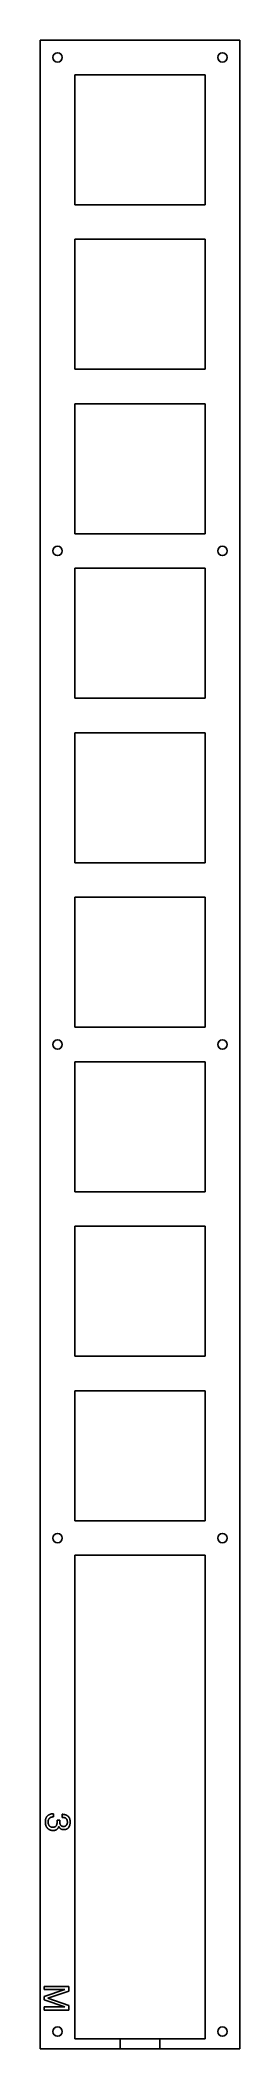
# Model space of a CAD drawing. Extents: x -4 to 37, y -4 to 403.
import ezdxf

# ---------------------------------------------------------------- set-up
doc = ezdxf.new("R2010")
doc.units = 0
for name, color, linetype in [('BORDER', 7, 'CONTINUOUS'), ('GRID_LED', 6, 'CONTINUOUS'), ('GRID_PCB_EX', 6, 'CONTINUOUS'), ('SCREWS-BORDER', 3, 'CONTINUOUS'), ('TEXT_LAYER$TXT_03', 4, 'CONTINUOUS'), ('TEXT_LAYER$TXT_MKR1000', 4, 'CONTINUOUS'), ('USB_OPENING', 3, 'CONTINUOUS')]:
    doc.layers.add(name, color=color, linetype=linetype)

msp = doc.modelspace()

# ---------------------------------------------------------------- linework, layer by layer
at = {"layer": 'BORDER'}
for p, q in [((36.83, 403.46), (-3.5, 403.46)), ((-3.5, 403.46), (-3.5, -3.5)), ((36.83, -3.5), (36.83, 403.46)), ((-3.5, -3.5), (36.83, -3.5))]:
    msp.add_line(p, q, dxfattribs=at)
at = {"layer": 'GRID_LED'}
for p, q in [((29.83, 396.46), (3.5, 396.46)), ((3.5, 396.46), (3.5, 370.13)), ((29.83, 370.13), (29.83, 396.46)), ((3.5, 370.13), (29.83, 370.13)), ((29.83, 363.13), (3.5, 363.13)), ((3.5, 363.13), (3.5, 336.8)), ((29.83, 336.8), (29.83, 363.13)), ((3.5, 336.8), (29.83, 336.8)), ((29.83, 329.8), (3.5, 329.8)), ((3.5, 329.8), (3.5, 303.47)), ((29.83, 303.47), (29.83, 329.8)), ((3.5, 303.47), (29.83, 303.47)), ((29.83, 296.47), (3.5, 296.47)), ((3.5, 296.47), (3.5, 270.14)), ((29.83, 270.14), (29.83, 296.47)), ((3.5, 270.14), (29.83, 270.14)), ((29.83, 263.14), (3.5, 263.14)), ((3.5, 263.14), (3.5, 236.81)), ((29.83, 236.81), (29.83, 263.14)), ((3.5, 236.81), (29.83, 236.81)), ((29.83, 229.81), (3.5, 229.81)), ((3.5, 229.81), (3.5, 203.48)), ((29.83, 203.48), (29.83, 229.81)), ((3.5, 203.48), (29.83, 203.48)), ((29.83, 196.48), (3.5, 196.48)), ((3.5, 196.48), (3.5, 170.15)), ((29.83, 170.15), (29.83, 196.48)), ((3.5, 170.15), (29.83, 170.15)), ((29.83, 163.15), (3.5, 163.15)), ((3.5, 163.15), (3.5, 136.82)), ((29.83, 136.82), (29.83, 163.15)), ((3.5, 136.82), (29.83, 136.82)), ((29.83, 129.82), (3.5, 129.82)), ((3.5, 129.82), (3.5, 103.49)), ((29.83, 103.49), (29.83, 129.82)), ((3.5, 103.49), (29.83, 103.49))]:
    msp.add_line(p, q, dxfattribs=at)
at = {"layer": 'GRID_PCB_EX'}
for p, q in [((29.83, 96.49), (3.5, 96.49)), ((3.5, 96.49), (3.5, -1.5)), ((29.83, -1.5), (29.83, 96.49)), ((3.5, -1.5), (29.83, -1.5))]:
    msp.add_line(p, q, dxfattribs=at)
at = {"layer": 'SCREWS-BORDER'}
for centre in [(0, 399.96), (33.33, 399.96), (0, 299.97), (33.33, 299.97), (0, 199.98), (33.33, 199.98), (0, 99.99), (33.33, 99.99), (0, 0), (33.33, 0)]:
    msp.add_circle(centre, 0.95, dxfattribs=at)
at = {"layer": 'TEXT_LAYER$TXT_03'}
for p, q in [((-2.47, 42.6), (-2.46, 42.65)), ((-2.47, 42.54), (-2.47, 42.6)), ((-2.47, 42.49), (-2.47, 42.54)), ((-2.47, 42.39), (-2.47, 42.49)), ((-2.46, 42.33), (-2.47, 42.39)), ((-2.46, 42.75), (-2.45, 42.8)), ((-2.46, 42.7), (-2.46, 42.75)), ((-2.46, 42.65), (-2.46, 42.7)), ((-2.46, 42.28), (-2.46, 42.33)), ((-2.46, 42.23), (-2.46, 42.28)), ((-2.45, 42.19), (-2.46, 42.23)), ((-2.45, 42.8), (-2.44, 42.84)), ((-2.45, 42.14), (-2.45, 42.19)), ((-2.44, 42.09), (-2.45, 42.14)), ((-2.44, 42.89), (-2.43, 42.94)), ((-2.44, 42.84), (-2.44, 42.89)), ((-2.43, 42.04), (-2.44, 42.09)), ((-2.43, 42.94), (-2.42, 42.98)), ((-2.42, 42), (-2.43, 42.04)), ((-2.42, 42.98), (-2.41, 43.03)), ((-2.42, 41.95), (-2.42, 42)), ((-2.41, 41.91), (-2.42, 41.95)), ((-2.41, 43.03), (-2.4, 43.07)), ((-2.39, 41.87), (-2.41, 41.91)), ((-2.4, 43.07), (-2.39, 43.11)), ((-2.39, 43.11), (-2.38, 43.15)), ((-2.38, 41.82), (-2.39, 41.87)), ((-2.38, 43.15), (-2.36, 43.2)), ((-2.37, 41.78), (-2.38, 41.82)), ((-2.36, 41.74), (-2.37, 41.78)), ((-2.36, 43.2), (-2.35, 43.24)), ((-2.34, 41.7), (-2.36, 41.74)), ((-2.35, 43.24), (-2.33, 43.27)), ((-2.33, 41.66), (-2.34, 41.7)), ((-2.33, 43.27), (-2.32, 43.31)), ((-2.31, 41.62), (-2.33, 41.66)), ((-2.32, 43.31), (-2.3, 43.35)), ((-2.3, 41.58), (-2.31, 41.62)), ((-2.3, 43.35), (-2.28, 43.38)), ((-2.28, 41.55), (-2.3, 41.58)), ((-2.28, 43.38), (-2.26, 43.42)), ((-2.26, 41.51), (-2.28, 41.55)), ((-2.26, 43.42), (-2.24, 43.45)), ((-2.24, 41.47), (-2.26, 41.51)), ((-2.24, 43.45), (-2.22, 43.49)), ((-2.22, 41.44), (-2.24, 41.47)), ((-2.22, 43.49), (-2.2, 43.52)), ((-2.2, 41.41), (-2.22, 41.44)), ((-2.2, 43.52), (-2.18, 43.55)), ((-2.18, 41.37), (-2.2, 41.41)), ((-2.18, 43.55), (-2.15, 43.58)), ((-2.15, 41.34), (-2.18, 41.37)), ((-2.15, 43.58), (-2.13, 43.61)), ((-2.13, 41.31), (-2.15, 41.34)), ((-2.13, 43.61), (-2.1, 43.64)), ((-2.11, 41.28), (-2.13, 41.31)), ((-2.08, 41.24), (-2.11, 41.28)), ((-2.1, 43.64), (-2.08, 43.67)), ((-2.08, 43.67), (-2.05, 43.69)), ((-2.06, 41.21), (-2.08, 41.24)), ((-2.03, 41.19), (-2.06, 41.21)), ((-2.05, 43.69), (-2.02, 43.72)), ((-2, 41.16), (-2.03, 41.19)), ((-2.02, 43.72), (-1.99, 43.74)), ((-1.97, 41.13), (-2, 41.16)), ((-1.99, 43.74), (-1.95, 43.78)), ((-1.94, 41.1), (-1.97, 41.13)), ((-1.95, 43.78), (-1.9, 43.81)), ((-1.91, 41.08), (-1.94, 41.1)), ((-1.9, 42.6), (-1.91, 42.57)), ((-1.91, 42.57), (-1.91, 42.53)), ((-1.91, 42.53), (-1.91, 42.49)), ((-1.91, 42.49), (-1.91, 42.46)), ((-1.91, 42.46), (-1.91, 42.4)), ((-1.91, 42.4), (-1.91, 42.37)), ((-1.91, 42.37), (-1.91, 42.34)), ((-1.91, 42.34), (-1.9, 42.31)), ((-1.88, 41.05), (-1.91, 41.08)), ((-1.9, 43.81), (-1.85, 43.85)), ((-1.89, 42.71), (-1.9, 42.68)), ((-1.9, 42.68), (-1.9, 42.64)), ((-1.9, 42.64), (-1.9, 42.6)), ((-1.9, 42.31), (-1.9, 42.28)), ((-1.9, 42.28), (-1.9, 42.25)), ((-1.9, 42.25), (-1.89, 42.23)), ((-1.88, 42.78), (-1.89, 42.74)), ((-1.89, 42.74), (-1.89, 42.71)), ((-1.89, 42.23), (-1.89, 42.2)), ((-1.89, 42.2), (-1.88, 42.17)), ((-1.87, 42.81), (-1.88, 42.78)), ((-1.88, 42.17), (-1.88, 42.15)), ((-1.88, 42.15), (-1.87, 42.12)), ((-1.85, 41.03), (-1.88, 41.05)), ((-1.86, 42.84), (-1.87, 42.81)), ((-1.87, 42.12), (-1.87, 42.09)), ((-1.87, 42.09), (-1.86, 42.07)), ((-1.85, 42.9), (-1.86, 42.87)), ((-1.86, 42.87), (-1.86, 42.84)), ((-1.86, 42.07), (-1.85, 42.04)), ((-1.85, 43.85), (-1.8, 43.88)), ((-1.84, 42.93), (-1.85, 42.9)), ((-1.85, 42.04), (-1.84, 42.02)), ((-1.82, 41.01), (-1.85, 41.03)), ((-1.82, 42.95), (-1.84, 42.93)), ((-1.84, 42.02), (-1.84, 42)), ((-1.84, 42), (-1.83, 41.97)), ((-1.83, 41.97), (-1.82, 41.95)), ((-1.81, 42.98), (-1.82, 42.95)), ((-1.82, 41.95), (-1.81, 41.93)), ((-1.79, 40.98), (-1.82, 41.01)), ((-1.8, 43.01), (-1.81, 42.98)), ((-1.81, 41.93), (-1.8, 41.9)), ((-1.8, 43.88), (-1.75, 43.91)), ((-1.79, 43.02), (-1.8, 43.01)), ((-1.8, 41.9), (-1.79, 41.88)), ((-1.78, 43.05), (-1.79, 43.03)), ((-1.79, 43.03), (-1.79, 43.02)), ((-1.79, 41.88), (-1.78, 41.86)), ((-1.76, 40.96), (-1.79, 40.98)), ((-1.77, 43.06), (-1.78, 43.05)), ((-1.78, 41.86), (-1.76, 41.84)), ((-1.76, 43.08), (-1.77, 43.07)), ((-1.77, 43.07), (-1.77, 43.06)), ((-1.75, 43.1), (-1.76, 43.08)), ((-1.76, 41.84), (-1.75, 41.82)), ((-1.73, 40.94), (-1.76, 40.96)), ((-1.75, 43.91), (-1.69, 43.94)), ((-1.74, 43.11), (-1.75, 43.1)), ((-1.75, 41.82), (-1.74, 41.8)), ((-1.73, 43.13), (-1.74, 43.12)), ((-1.74, 43.12), (-1.74, 43.11)), ((-1.74, 41.8), (-1.72, 41.78)), ((-1.72, 43.14), (-1.73, 43.13)), ((-1.7, 40.92), (-1.73, 40.94)), ((-1.71, 43.15), (-1.72, 43.14)), ((-1.72, 41.78), (-1.71, 41.76)), ((-1.7, 43.16), (-1.71, 43.15)), ((-1.71, 41.76), (-1.7, 41.74)), ((-1.69, 43.17), (-1.7, 43.16)), ((-1.7, 41.74), (-1.68, 41.72)), ((-1.66, 40.91), (-1.7, 40.92)), ((-1.69, 43.94), (-1.64, 43.96)), ((-1.68, 43.18), (-1.69, 43.17)), ((-1.67, 43.19), (-1.68, 43.18)), ((-1.68, 41.72), (-1.67, 41.7)), ((-1.66, 43.2), (-1.67, 43.19)), ((-1.67, 41.7), (-1.65, 41.68)), ((-1.65, 43.22), (-1.66, 43.21)), ((-1.66, 43.21), (-1.66, 43.2)), ((-1.63, 40.89), (-1.66, 40.91)), ((-1.64, 43.23), (-1.65, 43.22)), ((-1.65, 41.68), (-1.63, 41.66)), ((-1.64, 43.96), (-1.59, 43.99)), ((-1.63, 43.24), (-1.64, 43.23)), ((-1.61, 43.25), (-1.63, 43.24)), ((-1.63, 41.66), (-1.62, 41.64)), ((-1.59, 40.87), (-1.63, 40.89)), ((-1.62, 41.64), (-1.6, 41.63)), ((-1.6, 43.26), (-1.61, 43.25)), ((-1.59, 43.27), (-1.6, 43.26)), ((-1.6, 41.63), (-1.58, 41.61)), ((-1.59, 43.99), (-1.53, 44.01)), ((-1.58, 43.28), (-1.59, 43.27)), ((-1.56, 40.86), (-1.59, 40.87)), ((-1.57, 43.29), (-1.58, 43.28)), ((-1.58, 41.61), (-1.57, 41.59)), ((-1.56, 43.29), (-1.57, 43.29)), ((-1.57, 41.59), (-1.55, 41.58)), ((-1.55, 43.3), (-1.56, 43.29)), ((-1.52, 40.84), (-1.56, 40.86)), ((-1.54, 43.31), (-1.55, 43.3)), ((-1.55, 41.58), (-1.53, 41.57)), ((-1.51, 43.32), (-1.54, 43.31)), ((-1.53, 44.01), (-1.48, 44.03)), ((-1.53, 41.57), (-1.51, 41.55)), ((-1.49, 40.83), (-1.52, 40.84)), ((-1.5, 43.33), (-1.51, 43.32)), ((-1.51, 41.55), (-1.49, 41.54)), ((-1.48, 43.34), (-1.5, 43.33)), ((-1.49, 41.54), (-1.47, 41.52)), ((-1.45, 40.81), (-1.49, 40.83)), ((-1.48, 44.03), (-1.42, 44.05)), ((-1.47, 43.35), (-1.48, 43.34)), ((-1.45, 43.36), (-1.47, 43.35)), ((-1.47, 41.52), (-1.45, 41.51)), ((-1.44, 43.36), (-1.45, 43.36)), ((-1.45, 41.51), (-1.44, 41.5)), ((-1.42, 40.8), (-1.45, 40.81)), ((-1.42, 43.37), (-1.44, 43.36)), ((-1.44, 41.5), (-1.42, 41.49)), ((-1.42, 44.05), (-1.36, 44.07)), ((-1.4, 43.38), (-1.42, 43.37)), ((-1.42, 41.49), (-1.4, 41.48)), ((-1.38, 40.79), (-1.42, 40.8)), ((-1.38, 43.39), (-1.4, 43.38)), ((-1.4, 41.48), (-1.38, 41.47)), ((-1.37, 43.39), (-1.38, 43.39)), ((-1.38, 41.47), (-1.35, 41.46)), ((-1.34, 40.78), (-1.38, 40.79)), ((-1.33, 43.41), (-1.37, 43.39)), ((-1.36, 44.07), (-1.31, 44.08)), ((-1.35, 41.46), (-1.33, 41.45)), ((-1.3, 40.77), (-1.34, 40.78)), ((-1.29, 43.42), (-1.33, 43.41)), ((-1.33, 41.45), (-1.31, 41.44)), ((-1.31, 44.08), (-1.25, 44.1)), ((-1.31, 41.44), (-1.29, 41.43)), ((-1.26, 40.76), (-1.3, 40.77)), ((-1.25, 43.43), (-1.29, 43.42)), ((-1.29, 41.43), (-1.27, 41.43)), ((-1.27, 41.43), (-1.25, 41.42)), ((-1.22, 40.75), (-1.26, 40.76)), ((-1.25, 44.1), (-1.19, 44.11)), ((-1.2, 43.44), (-1.25, 43.43)), ((-1.25, 41.42), (-1.22, 41.42)), ((-1.22, 41.42), (-1.2, 41.41)), ((-1.18, 40.75), (-1.22, 40.75)), ((-1.16, 43.45), (-1.2, 43.44)), ((-1.2, 41.41), (-1.18, 41.4)), ((-1.19, 44.11), (-1.13, 44.12)), ((-1.18, 41.4), (-1.15, 41.4)), ((-1.14, 40.74), (-1.18, 40.75)), ((-1.11, 43.46), (-1.16, 43.45)), ((-1.15, 41.4), (-1.13, 41.4)), ((-1.1, 40.74), (-1.14, 40.74)), ((-1.13, 44.12), (-1.07, 44.12)), ((-1.13, 41.4), (-1.11, 41.39)), ((-1.06, 43.47), (-1.11, 43.46)), ((-1.11, 41.39), (-1.08, 41.39)), ((-1.06, 40.73), (-1.1, 40.74)), ((-1.08, 41.39), (-1.06, 41.39)), ((-1.07, 44.12), (-1.01, 44.13)), ((-1.01, 43.47), (-1.06, 43.47)), ((-1.06, 41.39), (-1.03, 41.39)), ((-1.02, 40.73), (-1.06, 40.73)), ((-1.03, 41.39), (-1.01, 41.39)), ((-0.98, 40.73), (-1.02, 40.73)), ((-1.01, 44.13), (-0.96, 44.13)), ((-0.95, 43.48), (-1.01, 43.47)), ((-1.01, 41.39), (-0.98, 41.39)), ((-0.98, 41.39), (-0.95, 41.39)), ((-0.93, 40.73), (-0.98, 40.73)), ((-0.96, 44.13), (-0.9, 44.13)), ((-0.84, 43.49), (-0.95, 43.48)), ((-0.95, 41.39), (-0.92, 41.39)), ((-0.89, 40.73), (-0.93, 40.73)), ((-0.92, 41.39), (-0.89, 41.39)), ((-0.9, 44.13), (-0.84, 44.13)), ((-0.89, 41.39), (-0.86, 41.39)), ((-0.84, 40.73), (-0.89, 40.73)), ((-0.86, 41.39), (-0.83, 41.39)), ((-0.84, 44.13), (-0.84, 43.49)), ((-0.78, 40.73), (-0.84, 40.73)), ((-0.83, 41.39), (-0.81, 41.4)), ((-0.81, 41.4), (-0.78, 41.4)), ((-0.78, 41.4), (-0.75, 41.41)), ((-0.73, 40.73), (-0.78, 40.73)), ((-0.75, 41.41), (-0.72, 41.41)), ((-0.71, 40.74), (-0.73, 40.73)), ((-0.72, 41.41), (-0.7, 41.42)), ((-0.68, 40.74), (-0.71, 40.74)), ((-0.7, 41.42), (-0.67, 41.42)), ((-0.66, 40.74), (-0.68, 40.74)), ((-0.67, 41.42), (-0.65, 41.43)), ((-0.63, 40.75), (-0.66, 40.74)), ((-0.65, 41.43), (-0.62, 41.44)), ((-0.61, 40.75), (-0.63, 40.75)), ((-0.62, 41.44), (-0.6, 41.45)), ((-0.58, 40.76), (-0.61, 40.75)), ((-0.6, 41.45), (-0.58, 41.45)), ((-0.58, 41.45), (-0.56, 41.46)), ((-0.56, 40.76), (-0.58, 40.76)), ((-0.56, 41.46), (-0.53, 41.47)), ((-0.54, 40.77), (-0.56, 40.76)), ((-0.51, 40.77), (-0.54, 40.77)), ((-0.53, 41.47), (-0.51, 41.48)), ((-0.51, 41.48), (-0.49, 41.5)), ((-0.49, 40.78), (-0.51, 40.77)), ((-0.49, 41.5), (-0.48, 41.5)), ((-0.47, 40.79), (-0.49, 40.78)), ((-0.48, 41.5), (-0.47, 41.51)), ((-0.47, 41.51), (-0.46, 41.51)), ((-0.44, 40.79), (-0.47, 40.79)), ((-0.46, 41.51), (-0.45, 41.52)), ((-0.45, 41.52), (-0.44, 41.53)), ((-0.44, 41.53), (-0.43, 41.53)), ((-0.42, 40.8), (-0.44, 40.79)), ((-0.43, 41.53), (-0.42, 41.54)), ((-0.42, 41.54), (-0.42, 41.55)), ((-0.42, 41.55), (-0.41, 41.55)), ((-0.4, 40.81), (-0.42, 40.8)), ((-0.41, 41.55), (-0.4, 41.56)), ((-0.4, 41.56), (-0.39, 41.57)), ((-0.38, 40.82), (-0.4, 40.81)), ((-0.39, 41.57), (-0.38, 41.57)), ((-0.38, 41.57), (-0.37, 41.58)), ((-0.36, 40.83), (-0.38, 40.82)), ((-0.37, 41.58), (-0.36, 41.59)), ((-0.36, 41.6), (-0.35, 41.61)), ((-0.36, 41.59), (-0.36, 41.6)), ((-0.33, 40.84), (-0.36, 40.83)), ((-0.35, 41.61), (-0.34, 41.61)), ((-0.34, 41.61), (-0.33, 41.62)), ((-0.33, 41.63), (-0.32, 41.64)), ((-0.33, 41.62), (-0.33, 41.63)), ((-0.31, 40.85), (-0.33, 40.84)), ((-0.32, 41.64), (-0.31, 41.65)), ((-0.31, 41.66), (-0.3, 41.67)), ((-0.31, 41.65), (-0.31, 41.66)), ((-0.29, 40.86), (-0.31, 40.85)), ((-0.3, 41.67), (-0.29, 41.68)), ((-0.29, 41.68), (-0.28, 41.69)), ((-0.29, 41.68), (-0.29, 41.68)), ((-0.27, 40.87), (-0.29, 40.86)), ((-0.28, 41.69), (-0.27, 41.71)), ((-0.27, 41.71), (-0.25, 41.73)), ((-0.25, 40.88), (-0.27, 40.87)), ((-0.25, 41.73), (-0.24, 41.75)), ((-0.23, 40.89), (-0.25, 40.88)), ((-0.24, 41.75), (-0.23, 41.78)), ((-0.23, 41.78), (-0.22, 41.8)), ((-0.21, 40.9), (-0.23, 40.89)), ((-0.22, 41.8), (-0.21, 41.82)), ((-0.21, 41.82), (-0.2, 41.84)), ((-0.19, 40.92), (-0.21, 40.9)), ((-0.2, 41.84), (-0.19, 41.86)), ((-0.19, 41.86), (-0.18, 41.89)), ((-0.17, 40.93), (-0.19, 40.92)), ((-0.18, 41.89), (-0.17, 41.91)), ((-0.17, 41.91), (-0.16, 41.93)), ((-0.15, 40.94), (-0.17, 40.93)), ((-0.16, 41.96), (-0.15, 41.98)), ((-0.16, 41.93), (-0.16, 41.96)), ((-0.15, 41.98), (-0.14, 42.01)), ((-0.14, 40.96), (-0.15, 40.94)), ((-0.14, 42.01), (-0.13, 42.04)), ((-0.12, 40.97), (-0.14, 40.96)), ((-0.13, 42.06), (-0.12, 42.12)), ((-0.13, 42.04), (-0.13, 42.06)), ((-0.12, 42.12), (-0.11, 42.17)), ((-0.1, 40.98), (-0.12, 40.97)), ((-0.11, 42.17), (-0.1, 42.23)), ((-0.1, 42.23), (-0.09, 42.29)), ((-0.08, 41), (-0.1, 40.98)), ((-0.09, 42.35), (-0.08, 42.42)), ((-0.09, 42.29), (-0.09, 42.35)), ((-0.08, 42.67), (-0.08, 42.8)), ((-0.08, 42.8), (0.46, 42.8)), ((-0.08, 42.55), (-0.08, 42.67)), ((-0.08, 42.48), (-0.08, 42.55)), ((-0.08, 42.42), (-0.08, 42.48)), ((-0.07, 41.01), (-0.08, 41)), ((-0.05, 41.03), (-0.07, 41.01)), ((-0.03, 41.04), (-0.05, 41.03)), ((-0.02, 41.06), (-0.03, 41.04)), ((0, 41.08), (-0.02, 41.06)), ((0.01, 41.09), (0, 41.08)), ((0.03, 41.11), (0.01, 41.09)), ((0.04, 41.13), (0.03, 41.11)), ((0.06, 41.15), (0.04, 41.13)), ((0.07, 41.16), (0.06, 41.15)), ((0.08, 41.18), (0.07, 41.16)), ((0.1, 41.2), (0.08, 41.18)), ((0.11, 41.22), (0.1, 41.2)), ((0.12, 41.24), (0.11, 41.22)), ((0.13, 41.26), (0.12, 41.24)), ((0.15, 41.28), (0.13, 41.26)), ((0.16, 41.3), (0.15, 41.28)), ((0.17, 41.32), (0.16, 41.3)), ((0.18, 41.34), (0.17, 41.32)), ((0.19, 41.36), (0.18, 41.34)), ((0.2, 41.38), (0.19, 41.36)), ((0.21, 41.4), (0.2, 41.38)), ((0.22, 41.45), (0.21, 41.43)), ((0.21, 41.43), (0.21, 41.4)), ((0.23, 41.47), (0.22, 41.45)), ((0.24, 41.5), (0.23, 41.47)), ((0.25, 41.52), (0.24, 41.5)), ((0.26, 41.51), (0.25, 41.54)), ((0.25, 41.54), (0.25, 41.52)), ((0.28, 41.48), (0.26, 41.51)), ((0.29, 41.46), (0.28, 41.48)), ((0.31, 41.43), (0.29, 41.46)), ((0.32, 41.4), (0.31, 41.43)), ((0.34, 41.38), (0.32, 41.4)), ((0.35, 41.35), (0.34, 41.38)), ((0.37, 41.33), (0.35, 41.35)), ((0.39, 41.3), (0.37, 41.33)), ((0.4, 41.28), (0.39, 41.3)), ((0.42, 41.26), (0.4, 41.28)), ((0.44, 41.24), (0.42, 41.26)), ((0.45, 42.71), (0.44, 42.64)), ((0.44, 42.64), (0.44, 42.58)), ((0.44, 42.58), (0.44, 42.5)), ((0.44, 42.5), (0.44, 42.46)), ((0.44, 42.46), (0.44, 42.42)), ((0.44, 42.42), (0.44, 42.38)), ((0.44, 42.38), (0.45, 42.34)), ((0.46, 41.21), (0.44, 41.24)), ((0.46, 42.8), (0.45, 42.71)), ((0.45, 42.34), (0.45, 42.3)), ((0.45, 42.3), (0.45, 42.26)), ((0.45, 42.26), (0.46, 42.23)), ((0.46, 42.23), (0.47, 42.19)), ((0.48, 41.19), (0.46, 41.21)), ((0.47, 42.19), (0.47, 42.15)), ((0.47, 42.15), (0.48, 42.12)), ((0.48, 42.12), (0.49, 42.09)), ((0.5, 41.17), (0.48, 41.19)), ((0.49, 42.09), (0.5, 42.06)), ((0.5, 42.06), (0.51, 42.03)), ((0.52, 41.16), (0.5, 41.17)), ((0.51, 42.03), (0.52, 42.01)), ((0.52, 42.01), (0.52, 42)), ((0.52, 42), (0.53, 41.98)), ((0.54, 41.14), (0.52, 41.16)), ((0.53, 41.98), (0.54, 41.97)), ((0.54, 41.97), (0.54, 41.95)), ((0.54, 41.95), (0.55, 41.94)), ((0.56, 41.13), (0.54, 41.14)), ((0.55, 41.94), (0.56, 41.91)), ((0.56, 41.91), (0.57, 41.89)), ((0.58, 41.11), (0.56, 41.13)), ((0.57, 41.89), (0.59, 41.87)), ((0.6, 41.1), (0.58, 41.11)), ((0.59, 41.87), (0.59, 41.86)), ((0.59, 41.86), (0.6, 41.85)), ((0.6, 41.85), (0.61, 41.84)), ((0.62, 41.09), (0.6, 41.1)), ((0.61, 41.84), (0.62, 41.83)), ((0.62, 41.83), (0.62, 41.82)), ((0.62, 41.82), (0.63, 41.81)), ((0.64, 41.07), (0.62, 41.09)), ((0.63, 41.81), (0.64, 41.8)), ((0.64, 41.8), (0.65, 41.79)), ((0.65, 41.06), (0.64, 41.07)), ((0.65, 41.79), (0.65, 41.78)), ((0.65, 41.78), (0.66, 41.77)), ((0.67, 41.05), (0.65, 41.06)), ((0.66, 41.77), (0.67, 41.76)), ((0.67, 41.76), (0.68, 41.75)), ((0.69, 41.04), (0.67, 41.05)), ((0.68, 41.75), (0.69, 41.74)), ((0.69, 41.74), (0.7, 41.73)), ((0.72, 41.03), (0.69, 41.04)), ((0.7, 41.73), (0.71, 41.72)), ((0.71, 41.72), (0.71, 41.72)), ((0.71, 41.72), (0.72, 41.71)), ((0.72, 41.71), (0.73, 41.7)), ((0.74, 41.02), (0.72, 41.03)), ((0.73, 41.7), (0.74, 41.69)), ((0.74, 41.69), (0.75, 41.69)), ((0.76, 41.01), (0.74, 41.02)), ((0.75, 41.69), (0.76, 41.68)), ((0.76, 41.68), (0.77, 41.67)), ((0.78, 41), (0.76, 41.01)), ((0.77, 41.67), (0.78, 41.67)), ((0.78, 41.67), (0.79, 41.66)), ((0.8, 40.99), (0.78, 41)), ((0.79, 41.66), (0.8, 41.65)), ((0.8, 41.65), (0.81, 41.65)), ((0.82, 40.98), (0.8, 40.99)), ((0.81, 41.65), (0.82, 41.64)), ((0.82, 41.64), (0.84, 41.64)), ((0.85, 40.97), (0.82, 40.98)), ((0.84, 41.64), (0.85, 41.63)), ((0.85, 41.63), (0.86, 41.62)), ((0.87, 40.97), (0.85, 40.97)), ((0.86, 41.62), (0.87, 41.62)), ((0.87, 41.62), (0.88, 41.61)), ((0.89, 40.96), (0.87, 40.97)), ((0.88, 41.61), (0.89, 41.61)), ((0.89, 41.61), (0.9, 41.6)), ((0.92, 40.95), (0.89, 40.96)), ((0.9, 41.6), (0.92, 41.6)), ((0.92, 41.6), (0.93, 41.6)), ((0.94, 40.95), (0.92, 40.95)), ((0.93, 41.6), (0.94, 41.59)), ((0.94, 43.4), (0.94, 44.01)), ((0.94, 44.01), (1.01, 44.01)), ((0.99, 43.4), (0.94, 43.4)), ((0.94, 41.59), (0.95, 41.59)), ((0.96, 40.94), (0.94, 40.95)), ((0.95, 41.59), (0.98, 41.58)), ((0.99, 40.94), (0.96, 40.94)), ((0.98, 41.58), (1, 41.57)), ((1.04, 43.4), (0.99, 43.4)), ((1.01, 40.93), (0.99, 40.94)), ((1, 41.57), (1.03, 41.57)), ((1.01, 44.01), (1.07, 44.01)), ((1.04, 40.93), (1.01, 40.93)), ((1.03, 41.57), (1.06, 41.56)), ((1.09, 43.39), (1.04, 43.4)), ((1.06, 40.92), (1.04, 40.93)), ((1.06, 41.56), (1.08, 41.56)), ((1.09, 40.92), (1.06, 40.92)), ((1.07, 44.01), (1.14, 44)), ((1.08, 41.56), (1.11, 41.56)), ((1.14, 43.39), (1.09, 43.39)), ((1.12, 40.92), (1.09, 40.92)), ((1.11, 41.56), (1.14, 41.55)), ((1.14, 40.92), (1.12, 40.92)), ((1.14, 44), (1.2, 44)), ((1.18, 43.38), (1.14, 43.39)), ((1.14, 41.55), (1.17, 41.55)), ((1.17, 40.92), (1.14, 40.92)), ((1.17, 41.55), (1.2, 41.55)), ((1.2, 40.91), (1.17, 40.92)), ((1.22, 43.38), (1.18, 43.38)), ((1.2, 44), (1.26, 43.99)), ((1.2, 41.55), (1.23, 41.55)), ((1.25, 40.91), (1.2, 40.91)), ((1.27, 43.37), (1.22, 43.38)), ((1.23, 41.55), (1.25, 41.55)), ((1.25, 41.55), (1.27, 41.55)), ((1.29, 40.91), (1.25, 40.91)), ((1.26, 43.99), (1.33, 43.98)), ((1.31, 43.36), (1.27, 43.37)), ((1.27, 41.55), (1.3, 41.55)), ((1.33, 40.91), (1.29, 40.91)), ((1.3, 41.55), (1.32, 41.55)), ((1.35, 43.35), (1.31, 43.36)), ((1.32, 41.55), (1.34, 41.56)), ((1.33, 43.98), (1.38, 43.97)), ((1.37, 40.92), (1.33, 40.91)), ((1.34, 41.56), (1.36, 41.56)), ((1.38, 43.34), (1.35, 43.35)), ((1.36, 41.56), (1.38, 41.56)), ((1.41, 40.92), (1.37, 40.92)), ((1.38, 43.97), (1.44, 43.96)), ((1.42, 43.33), (1.38, 43.34)), ((1.38, 41.56), (1.4, 41.57)), ((1.4, 41.57), (1.42, 41.57)), ((1.44, 40.92), (1.41, 40.92)), ((1.44, 43.32), (1.42, 43.33)), ((1.42, 41.57), (1.44, 41.58)), ((1.44, 43.96), (1.5, 43.94)), ((1.46, 43.32), (1.44, 43.32)), ((1.44, 41.58), (1.46, 41.58)), ((1.48, 40.93), (1.44, 40.92)), ((1.47, 43.31), (1.46, 43.32)), ((1.46, 41.58), (1.48, 41.59)), ((1.49, 43.3), (1.47, 43.31)), ((1.48, 41.59), (1.5, 41.59)), ((1.51, 40.93), (1.48, 40.93)), ((1.5, 43.3), (1.49, 43.3)), ((1.5, 43.94), (1.56, 43.93)), ((1.52, 43.29), (1.5, 43.3)), ((1.5, 41.59), (1.52, 41.6)), ((1.55, 40.94), (1.51, 40.93)), ((1.54, 43.28), (1.52, 43.29)), ((1.52, 41.6), (1.53, 41.61)), ((1.53, 41.61), (1.55, 41.61)), ((1.55, 43.27), (1.54, 43.28)), ((1.57, 43.27), (1.55, 43.27)), ((1.55, 41.61), (1.57, 41.62)), ((1.58, 40.95), (1.55, 40.94)), ((1.56, 43.93), (1.58, 43.92)), ((1.58, 43.26), (1.57, 43.27)), ((1.57, 41.62), (1.59, 41.63)), ((1.58, 43.92), (1.61, 43.91)), ((1.59, 43.25), (1.58, 43.26)), ((1.62, 40.95), (1.58, 40.95)), ((1.6, 43.24), (1.59, 43.25)), ((1.59, 41.63), (1.6, 41.64)), ((1.62, 43.24), (1.6, 43.24)), ((1.6, 41.64), (1.62, 41.65)), ((1.61, 43.91), (1.64, 43.9)), ((1.63, 43.23), (1.62, 43.24)), ((1.62, 41.65), (1.64, 41.66)), ((1.65, 40.96), (1.62, 40.95)), ((1.64, 43.22), (1.63, 43.23)), ((1.64, 43.9), (1.66, 43.89)), ((1.65, 43.21), (1.64, 43.22)), ((1.64, 41.66), (1.65, 41.67)), ((1.66, 43.2), (1.65, 43.21)), ((1.65, 41.67), (1.67, 41.68)), ((1.68, 40.97), (1.65, 40.96)), ((1.66, 43.89), (1.69, 43.88)), ((1.68, 43.19), (1.66, 43.2)), ((1.67, 41.68), (1.68, 41.7)), ((1.69, 43.18), (1.68, 43.19)), ((1.68, 41.7), (1.7, 41.71)), ((1.72, 40.98), (1.68, 40.97)), ((1.69, 43.88), (1.72, 43.87)), ((1.7, 43.18), (1.69, 43.18)), ((1.71, 43.17), (1.7, 43.18)), ((1.7, 41.71), (1.71, 41.72)), ((1.72, 43.16), (1.71, 43.17)), ((1.71, 41.72), (1.72, 41.73)), ((1.72, 43.87), (1.74, 43.86)), ((1.73, 43.15), (1.72, 43.16)), ((1.72, 41.73), (1.74, 41.75)), ((1.75, 40.99), (1.72, 40.98)), ((1.74, 43.14), (1.73, 43.15)), ((1.74, 43.86), (1.77, 43.84)), ((1.75, 43.13), (1.74, 43.14)), ((1.74, 41.75), (1.75, 41.76)), ((1.76, 43.12), (1.75, 43.13)), ((1.75, 41.76), (1.77, 41.78)), ((1.78, 41), (1.75, 40.99)), ((1.77, 43.11), (1.76, 43.12)), ((1.77, 43.84), (1.79, 43.83)), ((1.78, 43.1), (1.77, 43.11)), ((1.77, 41.78), (1.78, 41.79)), ((1.79, 43.09), (1.78, 43.1)), ((1.78, 41.79), (1.79, 41.81)), ((1.81, 41.02), (1.78, 41)), ((1.79, 43.83), (1.82, 43.82)), ((1.8, 43.07), (1.79, 43.09)), ((1.79, 41.81), (1.8, 41.82)), ((1.8, 43.06), (1.8, 43.07)), ((1.81, 43.05), (1.8, 43.06)), ((1.8, 41.82), (1.81, 41.84)), ((1.82, 43.04), (1.81, 43.05)), ((1.81, 41.84), (1.83, 41.86)), ((1.84, 41.03), (1.81, 41.02)), ((1.82, 43.82), (1.84, 43.81)), ((1.83, 43.03), (1.82, 43.04)), ((1.84, 43.02), (1.83, 43.03)), ((1.83, 41.86), (1.84, 41.87)), ((1.84, 43.81), (1.87, 43.79)), ((1.84, 43.01), (1.84, 43.02)), ((1.85, 42.99), (1.84, 43.01)), ((1.84, 41.87), (1.85, 41.89)), ((1.87, 41.04), (1.84, 41.03)), ((1.86, 42.98), (1.85, 42.99)), ((1.85, 41.89), (1.86, 41.91)), ((1.87, 42.97), (1.86, 42.98)), ((1.86, 41.91), (1.87, 41.93)), ((1.87, 43.79), (1.91, 43.77)), ((1.87, 42.96), (1.87, 42.97)), ((1.88, 42.94), (1.87, 42.96)), ((1.87, 41.93), (1.88, 41.94)), ((1.9, 41.06), (1.87, 41.04)), ((1.89, 42.93), (1.88, 42.94)), ((1.88, 41.94), (1.89, 41.96)), ((1.89, 42.92), (1.89, 42.93)), ((1.9, 42.9), (1.89, 42.92)), ((1.89, 41.98), (1.9, 42)), ((1.89, 41.96), (1.89, 41.98)), ((1.91, 42.87), (1.9, 42.9)), ((1.9, 42), (1.91, 42.01)), ((1.92, 41.07), (1.9, 41.06)), ((1.91, 43.77), (1.95, 43.74)), ((1.92, 42.85), (1.91, 42.87)), ((1.91, 42.01), (1.92, 42.03)), ((1.93, 42.82), (1.92, 42.85)), ((1.92, 42.03), (1.93, 42.05)), ((1.95, 41.09), (1.92, 41.07)), ((1.94, 42.79), (1.93, 42.82)), ((1.93, 42.07), (1.94, 42.09)), ((1.93, 42.05), (1.93, 42.07)), ((1.95, 42.76), (1.94, 42.79)), ((1.94, 42.11), (1.95, 42.13)), ((1.94, 42.09), (1.94, 42.11)), ((1.95, 43.74), (1.97, 43.73)), ((1.96, 42.73), (1.95, 42.76)), ((1.95, 42.13), (1.96, 42.15)), ((1.98, 41.11), (1.95, 41.09)), ((1.96, 42.69), (1.96, 42.73)), ((1.97, 42.66), (1.96, 42.69)), ((1.96, 42.18), (1.97, 42.2)), ((1.96, 42.17), (1.96, 42.18)), ((1.96, 42.15), (1.96, 42.17)), ((1.97, 43.73), (1.99, 43.72)), ((1.97, 42.63), (1.97, 42.66)), ((1.98, 42.59), (1.97, 42.63)), ((1.97, 42.22), (1.98, 42.24)), ((1.97, 42.2), (1.97, 42.22)), ((1.98, 42.56), (1.98, 42.59)), ((1.98, 42.52), (1.98, 42.56)), ((1.99, 42.49), (1.98, 42.52)), ((1.98, 42.33), (1.99, 42.35)), ((1.98, 42.31), (1.98, 42.33)), ((1.98, 42.29), (1.98, 42.31)), ((1.98, 42.26), (1.98, 42.29)), ((1.98, 42.24), (1.98, 42.26)), ((2, 41.12), (1.98, 41.11)), ((1.99, 43.72), (2.01, 43.7)), ((1.99, 42.45), (1.99, 42.49)), ((1.99, 42.41), (1.99, 42.45)), ((1.99, 42.39), (1.99, 42.41)), ((1.99, 42.37), (1.99, 42.39)), ((1.99, 42.35), (1.99, 42.37)), ((2.03, 41.14), (2, 41.12)), ((2.01, 43.7), (2.03, 43.69)), ((2.03, 43.69), (2.04, 43.68)), ((2.05, 41.16), (2.03, 41.14)), ((2.04, 43.68), (2.06, 43.66)), ((2.08, 41.18), (2.05, 41.16)), ((2.06, 43.66), (2.08, 43.65)), ((2.08, 43.65), (2.1, 43.63)), ((2.1, 41.2), (2.08, 41.18)), ((2.1, 43.63), (2.11, 43.62)), ((2.13, 41.23), (2.1, 41.2)), ((2.11, 43.62), (2.13, 43.6)), ((2.13, 43.6), (2.15, 43.59)), ((2.15, 41.25), (2.13, 41.23)), ((2.15, 43.59), (2.16, 43.57)), ((2.17, 41.27), (2.15, 41.25)), ((2.16, 43.57), (2.18, 43.55)), ((2.19, 41.3), (2.17, 41.27)), ((2.18, 43.55), (2.19, 43.54)), ((2.19, 43.54), (2.21, 43.52)), ((2.21, 41.32), (2.19, 41.3)), ((2.21, 43.52), (2.22, 43.5)), ((2.23, 41.35), (2.21, 41.32)), ((2.22, 43.5), (2.24, 43.49)), ((2.25, 41.37), (2.23, 41.35)), ((2.24, 43.49), (2.25, 43.47)), ((2.25, 43.47), (2.27, 43.45)), ((2.27, 41.4), (2.25, 41.37)), ((2.27, 43.45), (2.28, 43.43)), ((2.29, 41.43), (2.27, 41.4)), ((2.28, 43.43), (2.29, 43.41)), ((2.29, 43.41), (2.31, 43.39)), ((2.31, 41.46), (2.29, 41.43)), ((2.31, 43.39), (2.32, 43.38)), ((2.33, 41.49), (2.31, 41.46)), ((2.32, 43.38), (2.33, 43.36)), ((2.33, 43.36), (2.34, 43.34)), ((2.34, 41.52), (2.33, 41.49)), ((2.34, 43.34), (2.35, 43.32)), ((2.36, 41.55), (2.34, 41.52)), ((2.35, 43.32), (2.37, 43.3)), ((2.37, 41.58), (2.36, 41.55)), ((2.37, 43.3), (2.38, 43.28)), ((2.39, 41.61), (2.37, 41.58)), ((2.38, 43.28), (2.39, 43.26)), ((2.39, 43.26), (2.4, 43.23)), ((2.4, 41.64), (2.39, 41.61)), ((2.4, 43.23), (2.41, 43.21)), ((2.42, 41.68), (2.4, 41.64)), ((2.41, 43.21), (2.42, 43.19)), ((2.42, 43.19), (2.43, 43.15)), ((2.43, 41.71), (2.42, 41.68)), ((2.43, 43.15), (2.45, 43.1)), ((2.44, 41.74), (2.43, 41.71)), ((2.45, 41.78), (2.44, 41.74)), ((2.45, 43.1), (2.47, 43.06)), ((2.46, 41.81), (2.45, 41.78)), ((2.47, 41.85), (2.46, 41.81)), ((2.47, 43.06), (2.48, 43.01)), ((2.48, 41.89), (2.47, 41.85)), ((2.48, 43.01), (2.49, 42.96)), ((2.49, 41.93), (2.48, 41.89)), ((2.49, 42.96), (2.5, 42.91)), ((2.5, 41.96), (2.49, 41.93)), ((2.5, 42.91), (2.51, 42.86)), ((2.51, 42), (2.5, 41.96)), ((2.51, 42.86), (2.52, 42.81)), ((2.52, 42.08), (2.51, 42.04)), ((2.51, 42.04), (2.51, 42)), ((2.52, 42.81), (2.53, 42.76)), ((2.53, 42.12), (2.52, 42.08)), ((2.53, 42.76), (2.54, 42.7)), ((2.54, 42.29), (2.53, 42.21)), ((2.53, 42.21), (2.53, 42.12)), ((2.54, 42.7), (2.54, 42.65)), ((2.54, 42.65), (2.54, 42.59)), ((2.54, 42.59), (2.55, 42.53)), ((2.55, 42.48), (2.54, 42.38)), ((2.54, 42.38), (2.54, 42.29)), ((2.55, 42.53), (2.55, 42.48))]:
    msp.add_line(p, q, dxfattribs=at)
at = {"layer": 'TEXT_LAYER$TXT_MKR1000'}
for p, q in [((-2.72, 8.5), (-2.72, 9.14)), ((-2.72, 9.14), (2.28, 9.14)), ((-2.72, 7.08), (1.49, 8.51)), ((0.23, 8.5), (-2.72, 8.5)), ((2.28, 8.17), (-1.95, 6.74)), ((0.78, 8.5), (0.23, 8.5)), ((1.34, 8.51), (0.78, 8.5)), ((1.49, 8.51), (1.34, 8.51)), ((2.28, 9.14), (2.28, 8.17)), ((-2.72, 6.41), (-2.72, 7.08)), ((1.49, 4.98), (-2.72, 6.41)), ((-2.72, 4.35), (-2.72, 4.99)), ((-2.72, 4.99), (0.23, 4.99)), ((2.28, 4.35), (-2.72, 4.35)), ((-1.95, 6.74), (2.28, 5.31)), ((0.23, 4.99), (0.73, 4.99)), ((0.73, 4.99), (1.49, 4.98)), ((2.28, 5.31), (2.28, 4.35))]:
    msp.add_line(p, q, dxfattribs=at)
at = {"layer": 'USB_OPENING'}
for p, q in [((12.66, -3.5), (12.66, -1.5)), ((20.66, -3.5), (20.66, -1.5))]:
    msp.add_line(p, q, dxfattribs=at)

doc.saveas('drawing.dxf')
